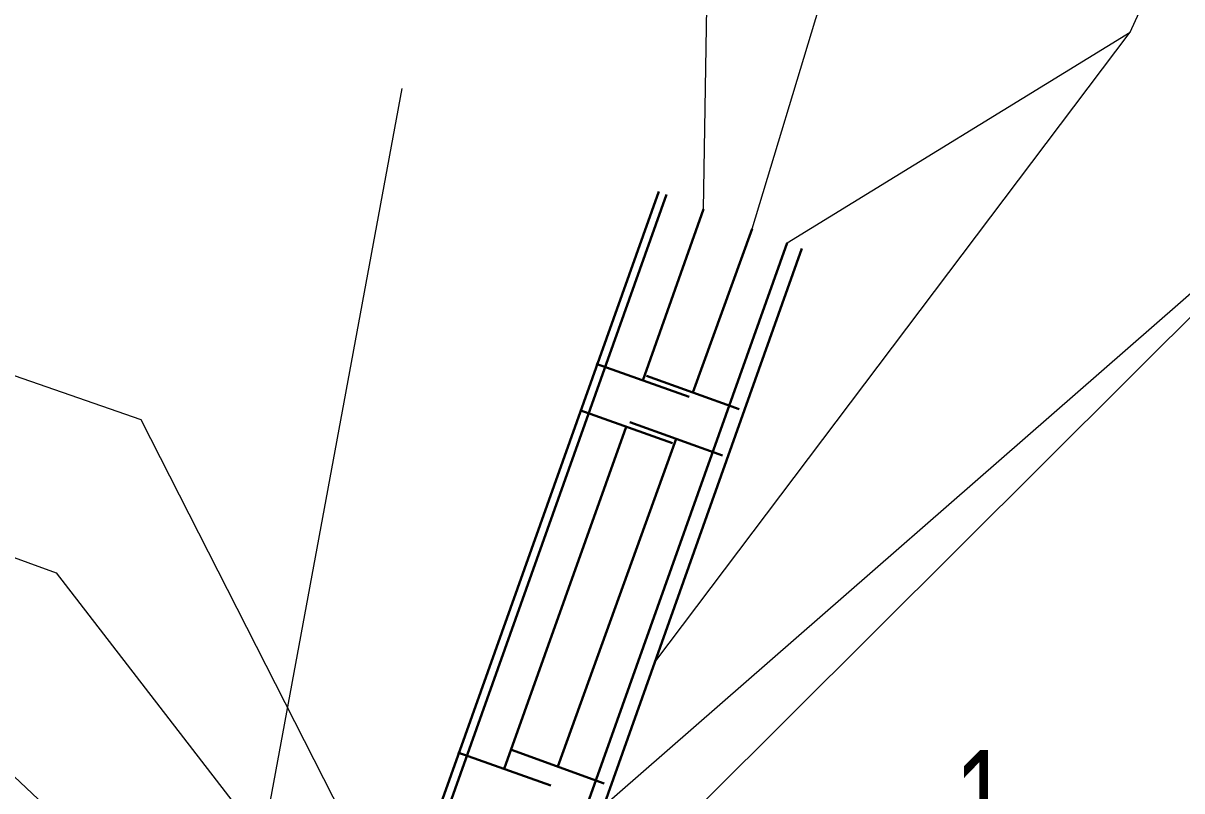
# Model space of a CAD drawing. Extents: x 10098 to 11902, y 8648 to 10202.
# Drawn here: x 11264.75 to 11276.5, y 9099.59 to 9107.38 of the extents above; entities that cross this region are included whole.
import ezdxf

# ---------------------------------------------------------------- set-up
doc = ezdxf.new("R2010")
doc.units = 0
for name, color, linetype in [('20_Строения', 7, 'Continuous'), ('49_Проекты', 7, 'Continuous'), ('Подписи_зданий', 7, 'Continuous')]:
    doc.layers.add(name, color=color, linetype=linetype)
doc.styles.add('mggt', font='russian_1251.shx', dxfattribs={"width": 0.75, "oblique": 18, "height": 1})

msp = doc.modelspace()

# ---------------------------------------------------------------- linework, layer by layer
at = {"layer": '20_Строения', "color": 8, "linetype": 'Continuous', "lineweight": 15, "flags": 128}
msp.add_lwpolyline([(11265.302, 9089.037), (11265.753, 9091.38), (11268.591, 9106.715)], dxfattribs=at)
at = {"layer": '49_Проекты', "color": 8, "linetype": 'Continuous', "lineweight": 30}
for p, q in [((11271.197, 9105.672), (11268.217, 9097.305)), ((11268.269, 9097.201), (11271.273, 9105.641)), ((11271.033, 9103.755), (11271.651, 9105.49)), ((11272.142, 9105.293), (11271.542, 9103.632)), ((11269.538, 9096.835), (11272.499, 9105.15)), ((11272.647, 9105.091), (11269.662, 9096.705)), ((11271.504, 9103.588), (11270.562, 9103.923)), ((11271.071, 9103.802), (11272.012, 9103.462)), ((11271.336, 9103.117), (11270.394, 9103.452)), ((11269.628, 9099.816), (11270.865, 9103.285)), ((11270.901, 9103.332), (11271.842, 9102.992)), ((11271.372, 9103.162), (11270.17, 9099.839)), ((11270.099, 9099.648), (11269.157, 9099.983)), ((11269.7, 9100.009), (11270.64, 9099.669))]:
    msp.add_line(p, q, dxfattribs=at)
at = {"layer": '49_Проекты', "color": 8, "linetype": 'Continuous', "lineweight": 15}
for points in [[(11271.651, 9105.49), (11271.729, 9110.414), (11275.969, 9120.166)], [(11272.142, 9105.293), (11273.503, 9109.784), (11277.722, 9119.217)], [(11272.499, 9105.15), (11275.978, 9107.286), (11280.302, 9116.723)], [(11269.933, 9097.769), (11278.545, 9106.344), (11281.628, 9113.586)], [(11271.154, 9100.898), (11275.978, 9107.286)], [(11268.959, 9097.973), (11278.545, 9106.344), (11278.545, 9106.344)], [(11257.868, 9106.16), (11265.939, 9103.357), (11269.158, 9097.04)], [(11257.355, 9104.619), (11265.083, 9101.804), (11268.66, 9097.17)], [(11256.692, 9102.981), (11264.292, 9100.075), (11268.741, 9095.885)]]:
    msp.add_lwpolyline(points, dxfattribs=at)

# ---------------------------------------------------------------- texts
at = {"layer": 'Подписи_зданий', "color": 8, "linetype": 'Continuous', "lineweight": 15, "style": 'mggt', "width": 0.75}
msp.add_text('1', height=1, dxfattribs=at).set_placement((11274.196, 9099.006))

doc.saveas('drawing.dxf')
